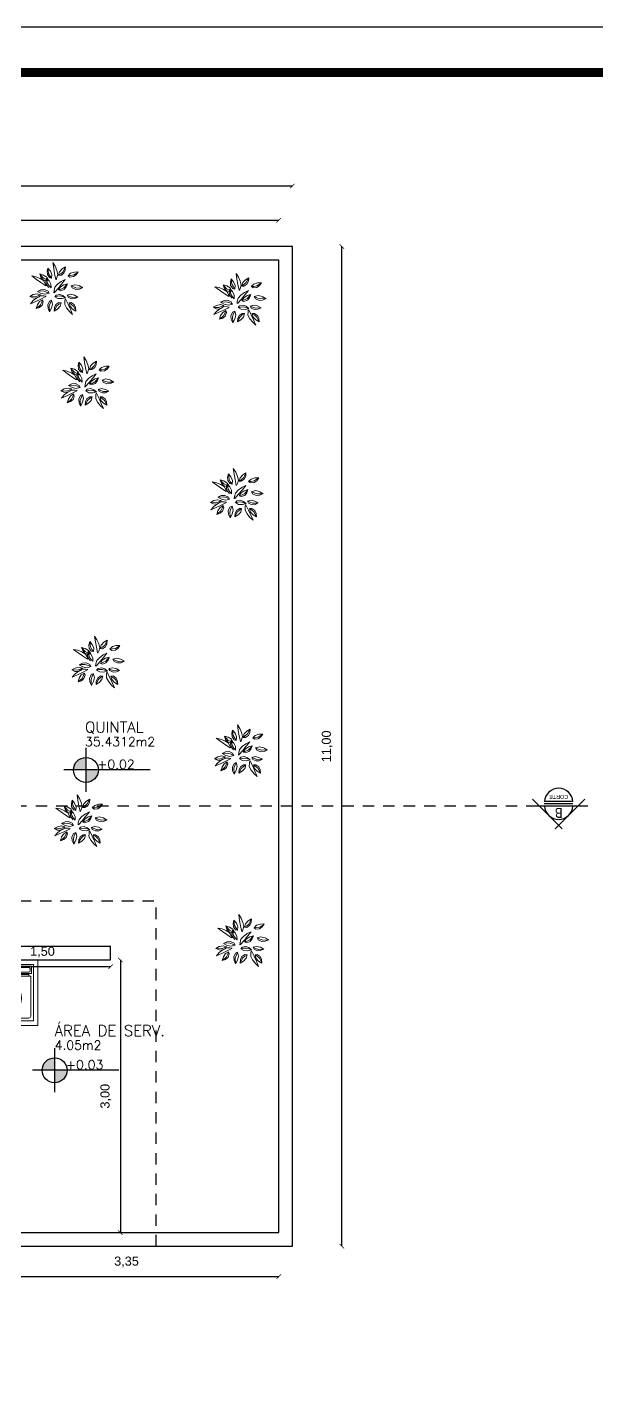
# Model space of a CAD drawing. Header units: millimetres. Extents: x -72 to 470, y 3 to 161.
# Drawn here: x 404.46 to 410.73, y 49.8 to 64.74 of the extents above; entities that cross this region are included whole.
import ezdxf
from ezdxf.enums import TextEntityAlignment as Align

# ---------------------------------------------------------------- set-up
doc = ezdxf.new("R2010")
doc.units = ezdxf.units.MM
doc.linetypes.add('HIDDEN2', pattern=[0.1875, 0.125, -0.0625])
doc.layers.get('0').update_dxf_attribs({"color": 3})
for name, color, linetype in [('COTA', 7, 'Continuous'), ('COTAS', 7, 'Continuous'), ('DIVERSOS', 1, 'Continuous'), ('E-Pen-B', 5, 'Continuous'), ('E-pen-y', 2, 'Continuous'), ('ESQUQDRIA', 2, 'Continuous'), ('LAYER2', 5, 'Continuous'), ('txt_0', 7, 'Continuous'), ('txt_1', 7, 'Continuous')]:
    doc.layers.add(name, color=color, linetype=linetype)
for name, color, linetype, lineweight in [('E-Lay-9', 9, 'Continuous', 9), ('E-Pen-G', 3, 'Continuous', 30), ('E-Txt-W', 7, 'Continuous', 20)]:
    doc.layers.add(name, color=color, linetype=linetype, lineweight=lineweight)
doc.styles.add('F2', font='ARIALN.TTF')
doc.styles.add('PADRAO_TXT', font='romans.shx')
doc.styles.get("Standard").update_dxf_attribs({"font": 'arial.ttf'})
doc.dimstyles.new('ISO-25', dxfattribs={"dimtxt": 0.1, "dimasz": 0.05, "dimexe": 1.25, "dimexo": 0.625, "dimgap": 0.1, "dimtad": 1, "dimzin": 1, "dimtxsty": 'Standard', "dimblk": 'ARCHTICK', "dimcen": 2.5, "dimse1": 1, "dimse2": 1, "dimazin": 3, "dimtfac": 1, "dimtmove": 0, "dimatfit": 3, "dimldrblk": 'ARCHTICK', "dimfxl": 1, "dimarcsym": 0})

# ---------------------------------------------------------------- blocks, each defined once
blk = doc.blocks.new('_ArchTick')
at = {"color": 0, "linetype": 'ByBlock', "const_width": 0.15}
blk.add_lwpolyline([(-0.5, -0.5), (0.5, 0.5)], dxfattribs=at)
blk = doc.blocks.new('*D328')
at = {"layer": 'Defpoints', "color": 0, "transparency": 16777216}
for p in [(403.879, 54.478), (405.379, 54.478), (405.379, 54.404)]:
    blk.add_point(p, dxfattribs=at)
at = {"layer": 'txt_1', "color": 0, "lineweight": -2, "transparency": 16777216}
blk.add_line((403.879, 54.404), (405.379, 54.404), dxfattribs=at)
at = {"layer": 'txt_1', "color": 0, "lineweight": -2, "transparency": 16777216, "xscale": 0.05, "yscale": 0.05, "zscale": 0.05, "rotation": 180}
blk.add_blockref('_ArchTick', (403.879, 54.404), dxfattribs=at)
at = {"layer": 'txt_1', "color": 0, "lineweight": -2, "transparency": 16777216, "xscale": 0.05, "yscale": 0.05, "zscale": 0.05}
blk.add_blockref('_ArchTick', (405.379, 54.404), dxfattribs=at)
at = {"layer": 'txt_1', "color": 0, "transparency": 16777216, "insert": (404.629, 54.564), "char_height": 0.1, "attachment_point": 5}
blk.add_mtext('1,50', dxfattribs=at)
blk = doc.blocks.new('*D329')
at = {"layer": 'Defpoints', "color": 0, "transparency": 16777216}
for p in [(405.229, 54.478), (405.486, 51.478), (405.879, 51.478)]:
    blk.add_point(p, dxfattribs=at)
at = {"layer": 'txt_1', "color": 0, "lineweight": -2, "transparency": 16777216}
blk.add_line((405.486, 54.478), (405.486, 51.478), dxfattribs=at)
at = {"layer": 'txt_1', "color": 0, "lineweight": -2, "transparency": 16777216, "xscale": 0.05, "yscale": 0.05, "zscale": 0.05}
for p, rotation in [((405.486, 54.478), 90), ((405.486, 51.478), 270)]:
    blk.add_blockref('_ArchTick', p, dxfattribs=dict(at, rotation=rotation))
at = {"layer": 'txt_1', "color": 0, "transparency": 16777216, "insert": (405.326, 52.978), "char_height": 0.1, "attachment_point": 5, "rotation": 90}
blk.add_mtext('3,00', dxfattribs=at)
blk = doc.blocks.new('*D321')
at = {"layer": 'Defpoints', "color": 0, "transparency": 16777216}
for p in [(391.879, 62.993), (391.879, 62.328), (407.379, 62.328)]:
    blk.add_point(p, dxfattribs=at)
at = {"layer": 'txt_1', "color": 0, "lineweight": -2, "transparency": 16777216}
blk.add_line((407.379, 62.993), (391.879, 62.993), dxfattribs=at)
at = {"layer": 'txt_1', "color": 0, "lineweight": -2, "transparency": 16777216, "xscale": 0.05, "yscale": 0.05, "zscale": 0.05, "rotation": 180}
blk.add_blockref('_ArchTick', (391.879, 62.993), dxfattribs=at)
at = {"layer": 'txt_1', "color": 0, "lineweight": -2, "transparency": 16777216, "xscale": 0.05, "yscale": 0.05, "zscale": 0.05}
blk.add_blockref('_ArchTick', (407.379, 62.993), dxfattribs=at)
at = {"layer": 'txt_1', "color": 0, "transparency": 16777216, "insert": (399.629, 63.153), "char_height": 0.1, "attachment_point": 5}
blk.add_mtext('15,50', dxfattribs=at)
blk = doc.blocks.new('Maquina de Lavar')
at = {"layer": 'E-Lay-9', "color": 8}
for p, q in [((0.3, 0), (-0.3, 0)), ((-0.3, 0), (-0.3, -0.62)), ((-0.08, -0.01), (-0.28, -0.01)), ((-0.28, -0.01), (-0.28, -0.1)), ((0.28, -0.1), (-0.28, -0.1)), ((0.27, -0.13), (-0.27, -0.13)), ((-0.27, -0.13), (-0.27, -0.57)), ((0.25, -0.11), (-0.25, -0.11)), ((-0.25, -0.11), (-0.25, -0.13)), ((-0.136, -0.085), (-0.136, -0.01)), ((-0.086, -0.025), (-0.136, -0.025)), ((-0.086, -0.04), (-0.136, -0.04)), ((-0.086, -0.055), (-0.136, -0.055)), ((-0.086, -0.07), (-0.136, -0.07)), ((0.085, -0.085), (-0.136, -0.085)), ((-0.086, -0.085), (-0.086, -0.01)), ((-0.08, -0.01), (-0.08, -0.02)), ((0.28, -0.02), (-0.08, -0.02)), ((0.085, -0.035), (-0.065, -0.035)), ((0.085, -0.085), (0.085, -0.035)), ((0.115, -0.07), (0.115, -0.05)), ((0.25, -0.035), (0.13, -0.035)), ((0.25, -0.085), (0.13, -0.085)), ((0.25, -0.13), (0.25, -0.11)), ((0.265, -0.07), (0.265, -0.05)), ((0.27, -0.57), (0.27, -0.13)), ((0.28, -0.1), (0.28, -0.02)), ((0.3, -0.62), (0.3, 0)), ((-0.25, -0.59), (0.25, -0.59)), ((-0.3, -0.62), (0.3, -0.62))]:
    blk.add_line(p, q, dxfattribs=at)
for centre, radius in [((-0.237, -0.048), 0.0227), ((-0.174, -0.048), 0.0227), ((0, -0.37), 0.17)]:
    blk.add_circle(centre, radius, dxfattribs=at)
for centre, radius, start, end in [((-0.065, -0.02), 0.015, 180, 270), ((0.13, -0.05), 0.015, 90, 180), ((0.13, -0.07), 0.015, 180, 270), ((0.25, -0.05), 0.015, 360, 90), ((0.25, -0.07), 0.015, 270, 360), ((-0.25, -0.57), 0.02, 180, 270), ((0.25, -0.57), 0.02, 270, 360)]:
    blk.add_arc(centre, radius, start, end, dxfattribs=at)
blk = doc.blocks.new('A$C32E43155')
at = {"layer": 'E-Lay-9', "color": 8}
blk.add_lwpolyline([(-0.7, 0), (0, 0), (0, -0.72), (-0.7, -0.72)], close=True, dxfattribs=at)
at = {"layer": 'E-Lay-9', "rotation": 180}
blk.add_blockref('Maquina de Lavar', (-0.35, -0.67), dxfattribs=at)
blk = doc.blocks.new('nivel')
at = {"layer": 'DIVERSOS'}
h = blk.add_hatch(color=256, dxfattribs=at)
h.paths.add_polyline_path([(0, 0.137, 0.414214), (-0.137, 0), (0, 0)])
h.paths.add_polyline_path([(0, 0), (0, -0.137, 0.414214), (0.137, 0)])
for p, q in [((0, 0.242), (0, -0.242)), ((0.709, 0), (-0.242, 0))]:
    blk.add_line(p, q, dxfattribs=at)
blk.add_circle((0, 0), 0.137, dxfattribs=at)
blk = doc.blocks.new('arb-pl48')
at = {"color": 8}
for p, q in [((0.059, 0.55), (0.01, 0.624)), ((0.01, 0.624), (0.028, 0.508)), ((-0.334, 0.335), (-0.42, 0.352)), ((-0.42, 0.352), (-0.325, 0.283)), ((-0.247, 0.3), (-0.334, 0.335)), ((-0.325, 0.283), (-0.234, 0.218)), ((-0.231, 0.328), (-0.255, 0.393)), ((-0.255, 0.393), (-0.18, 0.371)), ((-0.182, 0.31), (-0.248, 0.383)), ((-0.178, 0.257), (-0.247, 0.3)), ((-0.188, 0.276), (-0.231, 0.328)), ((-0.125, 0.283), (-0.182, 0.31)), ((-0.18, 0.371), (-0.113, 0.329)), ((-0.131, 0.241), (-0.118, 0.309)), ((-0.075, 0.266), (-0.125, 0.283)), ((-0.118, 0.309), (-0.064, 0.253)), ((-0.097, 0.201), (-0.117, 0.297)), ((-0.113, 0.329), (-0.075, 0.266)), ((-0.106, 0.447), (-0.088, 0.514)), ((-0.1, 0.379), (-0.106, 0.447)), ((-0.057, 0.318), (-0.1, 0.379)), ((-0.088, 0.514), (-0.039, 0.453)), ((-0.076, 0.404), (-0.088, 0.502)), ((-0.045, 0.349), (-0.076, 0.404)), ((-0.015, 0.306), (-0.057, 0.318)), ((-0.014, 0.306), (-0.045, 0.349)), ((-0.039, 0.453), (-0.008, 0.379)), ((-0.008, 0.379), (-0.014, 0.306)), ((0.028, 0.508), (0.047, 0.398)), ((0.047, 0.398), (0.071, 0.282)), ((0.095, 0.465), (0.059, 0.55)), ((0.077, 0.276), (0.095, 0.318)), ((0.114, 0.385), (0.095, 0.465)), ((0.095, 0.318), (0.114, 0.385)), ((0.147, 0.438), (0.127, 0.367)), ((0.127, 0.367), (0.171, 0.397)), ((0.128, 0.367), (0.172, 0.364)), ((0.201, 0.497), (0.147, 0.438)), ((0.171, 0.397), (0.219, 0.438)), ((0.172, 0.364), (0.233, 0.407)), ((0.184, 0.238), (0.262, 0.277)), ((0.262, 0.277), (0.189, 0.186)), ((0.268, 0.537), (0.201, 0.497)), ((0.219, 0.438), (0.264, 0.526)), ((0.233, 0.407), (0.262, 0.468)), ((0.262, 0.468), (0.268, 0.537)), ((0.374, 0.408), (0.321, 0.357)), ((0.321, 0.357), (0.375, 0.36)), ((0.322, 0.356), (0.359, 0.331)), ((0.359, 0.331), (0.433, 0.338)), ((0.45, 0.432), (0.374, 0.408)), ((0.375, 0.36), (0.436, 0.372)), ((0.433, 0.338), (0.489, 0.376)), ((0.436, 0.372), (0.519, 0.426)), ((0.528, 0.434), (0.45, 0.432)), ((0.489, 0.376), (0.528, 0.434)), ((-0.235, 0.072), (-0.304, 0.039)), ((-0.304, 0.039), (-0.229, -0.002)), ((-0.183, 0.047), (-0.291, 0.042)), ((-0.161, 0.078), (-0.235, 0.072)), ((-0.234, 0.218), (-0.135, 0.153)), ((-0.118, 0.251), (-0.188, 0.276)), ((-0.118, 0.024), (-0.183, 0.047)), ((-0.144, 0.197), (-0.178, 0.257)), ((-0.087, 0.043), (-0.161, 0.078)), ((-0.127, 0.153), (-0.144, 0.197)), ((-0.144, -0.021), (-0.065, 0.001)), ((-0.119, 0.174), (-0.131, 0.241)), ((-0.071, 0.117), (-0.119, 0.174)), ((-0.076, 0.265), (-0.118, 0.251)), ((-0.065, 0.001), (-0.118, 0.024)), ((-0.062, 0.149), (-0.097, 0.201)), ((-0.065, -0.001), (-0.087, 0.043)), ((-0.064, 0.253), (-0.028, 0.182)), ((-0.026, 0.109), (-0.062, 0.149)), ((-0.028, 0.182), (-0.026, 0.109)), ((0.03, 0.009), (0.036, 0.055)), ((0.036, 0.055), (0.053, 0.123)), ((0.118, 0.1), (0.039, 0.011)), ((0.053, 0.123), (0.109, 0.182)), ((0.109, 0.182), (0.184, 0.238)), ((0.189, 0.186), (0.118, 0.1)), ((0.167, 0.13), (0.129, 0.067)), ((0.129, 0.067), (0.179, 0.084)), ((0.13, 0.067), (0.172, 0.052)), ((0.234, 0.173), (0.167, 0.13)), ((0.172, 0.052), (0.242, 0.078)), ((0.179, 0.084), (0.236, 0.112)), ((0.309, 0.195), (0.234, 0.173)), ((0.236, 0.112), (0.302, 0.185)), ((0.242, 0.078), (0.286, 0.129)), ((0.286, 0.129), (0.309, 0.195)), ((0.461, 0.174), (0.382, 0.152)), ((0.382, 0.153), (0.404, 0.109)), ((0.382, 0.152), (0.435, 0.128)), ((0.404, 0.109), (0.478, 0.075)), ((0.435, 0.128), (0.5, 0.106)), ((0.546, 0.155), (0.461, 0.174)), ((0.478, 0.075), (0.552, 0.081)), ((0.5, 0.106), (0.608, 0.111)), ((0.621, 0.114), (0.546, 0.155)), ((0.621, 0.111), (0.552, 0.143)), ((0.552, 0.081), (0.621, 0.114)), ((-0.456, -0.066), (-0.387, -0.028)), ((-0.393, -0.096), (-0.456, -0.066)), ((-0.387, -0.149), (-0.445, -0.215)), ((-0.445, -0.215), (-0.338, -0.168)), ((-0.345, -0.073), (-0.444, -0.068)), ((-0.326, -0.101), (-0.393, -0.096)), ((-0.387, -0.028), (-0.31, -0.011)), ((-0.314, -0.092), (-0.387, -0.149)), ((-0.286, -0.052), (-0.345, -0.073)), ((-0.338, -0.168), (-0.237, -0.121)), ((-0.258, -0.07), (-0.326, -0.101)), ((-0.326, -0.311), (-0.304, -0.236)), ((-0.243, -0.238), (-0.316, -0.304)), ((-0.242, -0.053), (-0.314, -0.092)), ((-0.31, -0.011), (-0.238, -0.029)), ((-0.304, -0.236), (-0.261, -0.169)), ((-0.238, -0.029), (-0.286, -0.052)), ((-0.261, -0.169), (-0.198, -0.131)), ((-0.209, -0.244), (-0.26, -0.287)), ((-0.238, -0.03), (-0.258, -0.07)), ((-0.215, -0.181), (-0.243, -0.238)), ((-0.173, -0.054), (-0.242, -0.053)), ((-0.237, -0.121), (-0.131, -0.068)), ((-0.229, -0.002), (-0.144, -0.021)), ((-0.198, -0.131), (-0.215, -0.181)), ((-0.183, -0.174), (-0.209, -0.244)), ((-0.198, -0.132), (-0.183, -0.174)), ((-0.127, -0.06), (-0.173, -0.054)), ((-0.059, -0.163), (-0.093, -0.238)), ((-0.093, -0.238), (-0.087, -0.311)), ((-0.039, -0.194), (-0.062, -0.259)), ((-0.062, -0.259), (-0.057, -0.368)), ((-0.015, -0.142), (-0.059, -0.163)), ((-0.016, -0.142), (-0.039, -0.194)), ((0.006, -0.22), (-0.016, -0.142)), ((-0.013, -0.305), (0.006, -0.22)), ((0.088, -0.264), (0.043, -0.351)), ((0.073, -0.232), (0.045, -0.293)), ((0.052, -0.07), (0.081, -0.036)), ((0.052, -0.071), (0.104, -0.06)), ((0.116, -0.106), (0.052, -0.071)), ((0.134, -0.19), (0.073, -0.232)), ((0.081, -0.036), (0.155, -0.023)), ((0.136, -0.222), (0.088, -0.264)), ((0.104, -0.06), (0.167, -0.056)), ((0.106, -0.322), (0.16, -0.264)), ((0.195, -0.11), (0.116, -0.106)), ((0.179, -0.193), (0.134, -0.19)), ((0.18, -0.193), (0.136, -0.222)), ((0.155, -0.023), (0.218, -0.046)), ((0.16, -0.264), (0.18, -0.193)), ((0.167, -0.056), (0.26, -0.086)), ((0.271, -0.091), (0.195, -0.11)), ((0.218, -0.046), (0.271, -0.091)), ((0.254, -0.157), (0.253, -0.227)), ((0.253, -0.227), (0.292, -0.299)), ((0.26, -0.111), (0.254, -0.157)), ((0.321, -0.221), (0.268, -0.116)), ((0.373, -0.022), (0.301, -0.04)), ((0.301, -0.04), (0.349, -0.063)), ((0.302, -0.041), (0.321, -0.081)), ((0.321, -0.081), (0.389, -0.112)), ((0.368, -0.323), (0.321, -0.221)), ((0.361, -0.264), (0.341, -0.193)), ((0.341, -0.193), (0.385, -0.222)), ((0.342, -0.193), (0.386, -0.19)), ((0.349, -0.063), (0.409, -0.084)), ((0.415, -0.322), (0.361, -0.264)), ((0.45, -0.039), (0.373, -0.022)), ((0.385, -0.222), (0.433, -0.264)), ((0.386, -0.19), (0.447, -0.232)), ((0.389, -0.112), (0.456, -0.107)), ((0.409, -0.084), (0.507, -0.079)), ((0.433, -0.264), (0.477, -0.351)), ((0.447, -0.232), (0.476, -0.293)), ((0.519, -0.077), (0.45, -0.039)), ((0.456, -0.107), (0.519, -0.077)), ((-0.26, -0.287), (-0.326, -0.311)), ((-0.087, -0.311), (-0.054, -0.381)), ((-0.054, -0.381), (-0.013, -0.305)), ((0.045, -0.293), (0.039, -0.363)), ((0.039, -0.363), (0.106, -0.322)), ((0.292, -0.299), (0.349, -0.372)), ((0.349, -0.372), (0.415, -0.43)), ((0.415, -0.43), (0.368, -0.323)), ((0.482, -0.363), (0.415, -0.322)), ((0.476, -0.293), (0.482, -0.363))]:
    blk.add_line(p, q, dxfattribs=at)
blk = doc.blocks.new('A$C55E71383')
at = {"layer": 'E-Lay-9', "color": 0, "xscale": 0.5399999999999991, "yscale": 0.5399999999999991, "zscale": 0.5399999999999991, "rotation": 179.9999999999999}
blk.add_blockref('arb-pl48', (0, 0), dxfattribs=at)
blk = doc.blocks.new('*D367')
at = {"layer": 'COTAS', "color": 0, "lineweight": -2, "transparency": 16777216}
blk.add_line((407.923, 51.328), (407.923, 62.328), dxfattribs=at)
at = {"layer": 'Defpoints', "color": 0, "transparency": 16777216}
for p in [(407.379, 62.328), (407.923, 62.328), (407.379, 51.328)]:
    blk.add_point(p, dxfattribs=at)
at = {"layer": 'COTAS', "color": 0, "lineweight": -2, "transparency": 16777216, "xscale": 0.05, "yscale": 0.05, "zscale": 0.05}
for p, rotation in [((407.923, 62.328), 90), ((407.923, 51.328), 270)]:
    blk.add_blockref('_ArchTick', p, dxfattribs=dict(at, rotation=rotation))
at = {"layer": 'COTAS', "color": 0, "transparency": 16777216, "insert": (407.762, 56.828), "char_height": 0.1, "attachment_point": 5, "rotation": 90}
blk.add_mtext('11,00', dxfattribs=at)
blk = doc.blocks.new('*D375')
at = {"layer": 'COTAS', "color": 0, "lineweight": -2, "transparency": 16777216}
blk.add_line((407.229, 62.616), (400.679, 62.616), dxfattribs=at)
at = {"layer": 'Defpoints', "color": 0, "transparency": 16777216}
for p in [(400.679, 62.616), (400.679, 62.178), (407.229, 62.178)]:
    blk.add_point(p, dxfattribs=at)
at = {"layer": 'COTAS', "color": 0, "lineweight": -2, "transparency": 16777216, "xscale": 0.05, "yscale": 0.05, "zscale": 0.05, "rotation": 180}
blk.add_blockref('_ArchTick', (400.679, 62.616), dxfattribs=at)
at = {"layer": 'COTAS', "color": 0, "lineweight": -2, "transparency": 16777216, "xscale": 0.05, "yscale": 0.05, "zscale": 0.05}
blk.add_blockref('_ArchTick', (407.229, 62.616), dxfattribs=at)
at = {"layer": 'COTAS', "color": 0, "transparency": 16777216, "insert": (403.954, 62.776), "char_height": 0.1, "attachment_point": 5}
blk.add_mtext('6,55', dxfattribs=at)
blk = doc.blocks.new('Ind-cor_Hor')
at = {"layer": 'E-Pen-B', "color": 2}
blk.add_line((-0.35, 0), (0.35, 0), dxfattribs=at)
at = {"layer": 'E-Pen-G', "color": 7}
blk.add_line((-0.35, -0.058), (0.35, -0.058), dxfattribs=at)
blk.add_arc((0, -0.029), 0.351, 184.7802, 355.2198, dxfattribs=at)
at = {"layer": 'E-pen-y', "color": 2}
for p, q in [((-0.639, -0.114), (0.082, 0.607)), ((0.639, -0.114), (-0.082, 0.607)), ((-0.714, 0.058), (0.74, 0.058))]:
    blk.add_line(p, q, dxfattribs=at)
blk.add_arc((0, 0.029), 0.351, 4.7802, 175.2198, dxfattribs=at)
at = {"layer": 'E-Txt-W', "color": 2, "style": 'F2'}
blk.add_attdef('CORTE', text='', height=0.23, dxfattribs=at).set_placement((-0.001, 0.1), align=Align.CENTER)
at = {"layer": 'E-Txt-W', "color": 7, "style": 'F2'}
blk.add_attdef('PRANCHA', text='', height=0.075, dxfattribs=at).set_placement((-0.001, -0.179), align=Align.CENTER)
blk = doc.blocks.new('A$C6CF042C6')
ref = blk.add_blockref('Ind-cor_Hor', (0, -0.473), dxfattribs=dict(xscale=0.9008534374780003, yscale=0.9008534374780003, zscale=0.9008534374780003))
ref.add_attrib('CORTE', 'B', dxfattribs={"layer": 'E-Txt-W', "height": 0.219, "style": 'F2'}).set_placement((-0.001, -0.383), align=Align.CENTER)
ref.add_attrib('PRANCHA', 'CORTE', dxfattribs={"layer": 'E-Txt-W', "height": 0.0875, "style": 'F2'}).set_placement((-0.001, -0.669), align=Align.CENTER)
blk = doc.blocks.new('*D395')
at = {"layer": 'COTA', "color": 0, "lineweight": -2, "transparency": 16777216}
blk.add_line((403.879, 50.994), (407.229, 50.994), dxfattribs=at)
at = {"layer": 'Defpoints', "color": 0, "transparency": 16777216}
for p in [(403.879, 51.478), (407.229, 51.478), (407.229, 50.994)]:
    blk.add_point(p, dxfattribs=at)
at = {"layer": 'COTA', "color": 0, "lineweight": -2, "transparency": 16777216, "xscale": 0.05, "yscale": 0.05, "zscale": 0.05, "rotation": 180}
blk.add_blockref('_ArchTick', (403.879, 50.994), dxfattribs=at)
at = {"layer": 'COTA', "color": 0, "lineweight": -2, "transparency": 16777216, "xscale": 0.05, "yscale": 0.05, "zscale": 0.05}
blk.add_blockref('_ArchTick', (407.229, 50.994), dxfattribs=at)
at = {"layer": 'COTA', "color": 0, "transparency": 16777216, "insert": (405.554, 51.154), "char_height": 0.1, "attachment_point": 5}
blk.add_mtext('3,35', dxfattribs=at)

msp = doc.modelspace()

# ---------------------------------------------------------------- linework, layer by layer
at = {"linetype": 'HIDDEN2'}
for p in [(404.379, 55.128), (405.879, 51.328)]:
    msp.add_line(p, (405.879, 55.128), dxfattribs=at)
at = {"layer": 'COTA'}
msp.add_lwpolyline([(386.154, 35.042), (426.954, 35.042), (426.954, 64.742), (386.154, 64.742)], close=True, dxfattribs=at)
at = {"layer": 'COTA', "const_width": 0.1}
msp.add_lwpolyline([(386.654, 35.542), (426.454, 35.542), (426.454, 64.242), (386.654, 64.242)], close=True, dxfattribs=at)
at = {"layer": 'ESQUQDRIA', "color": 3, "linetype": 'HIDDEN2'}
msp.add_line((410.304, 56.169), (387.578, 56.169), dxfattribs=at)
at = {"layer": 'LAYER2'}
for p, q in [((407.379, 62.328), (391.879, 62.328)), ((407.379, 51.328), (407.379, 62.328)), ((407.229, 62.178), (400.679, 62.178)), ((407.229, 51.478), (407.229, 62.178)), ((403.879, 54.628), (405.379, 54.628)), ((405.379, 54.478), (405.379, 54.628)), ((403.879, 54.478), (405.379, 54.478)), ((403.879, 51.478), (405.879, 51.478)), ((405.379, 51.478), (407.229, 51.478)), ((391.879, 51.328), (407.379, 51.328))]:
    msp.add_line(p, q, dxfattribs=at)

# ---------------------------------------------------------------- block references
at = {"rotation": 180}
for p in [(404.737, 61.814), (406.754, 61.695), (405.078, 60.777), (406.724, 59.548), (405.197, 57.705), (406.769, 56.728), (405.004, 55.958), (406.784, 54.639)]:
    msp.add_blockref('A$C55E71383', p, dxfattribs=at)
for p in [(405.107, 56.569), (404.762, 53.264)]:
    msp.add_blockref('nivel', p)
at = {"layer": 'COTAS', "color": 3, "xscale": 0.5, "yscale": 0.5, "zscale": 0.5, "rotation": 180}
msp.add_blockref('A$C6CF042C6', (410.31, 55.959), dxfattribs=at)
at = {"layer": 'txt_0', "rotation": 180}
msp.add_blockref('A$C32E43155', (403.879, 53.758), dxfattribs=at)

# ---------------------------------------------------------------- texts
at = {"layer": 'LAYER2', "style": 'PADRAO_TXT'}
for s, height, p in [('QUINTAL', 0.12, (405.098, 56.979)), ('35.4312m2', 0.1, (405.098, 56.829)), ('+0.02', 0.1, (405.232, 56.58)), ('ÁREA DE SERV.', 0.12, (404.763, 53.64)), ('4.05m2', 0.1, (404.763, 53.49)), ('+0.03', 0.1, (404.887, 53.274))]:
    msp.add_text(s, height=height, dxfattribs=at).set_placement(p)

# ---------------------------------------------------------------- dimensions: what is measured, and where the dimension line sits
at = {"layer": 'COTA'}
dim = msp.add_linear_dim(base=(407.229, 50.994), p1=(403.879, 51.478), p2=(407.229, 51.478), dimstyle='ISO-25', dxfattribs=at)
dim.commit()
dim.dimension.update_dxf_attribs({"geometry": '*D395', "text_midpoint": (405.554, 51.154)})
at = {"layer": 'COTAS'}
for base, p1, p2, angle, picture, middle in [((400.679, 62.616), (407.229, 62.178), (400.679, 62.178), 180, '*D375', (403.954, 62.776)), ((407.923, 62.328), (407.379, 51.328), (407.379, 62.328), 270, '*D367', (407.762, 56.828))]:
    dim = msp.add_linear_dim(base=base, p1=p1, p2=p2, angle=angle, dimstyle='ISO-25', dxfattribs=at)
    dim.commit()
    dim.dimension.update_dxf_attribs({"geometry": picture, "text_midpoint": middle})
at = {"layer": 'txt_1'}
for base, p1, p2, angle, picture, middle in [((391.879, 62.993), (407.379, 62.328), (391.879, 62.328), 180, '*D321', (399.629, 63.153)), ((405.379, 54.404), (403.879, 54.478), (405.379, 54.478), 180, '*D328', (404.629, 54.564)), ((405.486, 51.478), (405.229, 54.478), (405.879, 51.478), 270, '*D329', (405.326, 52.978))]:
    dim = msp.add_linear_dim(base=base, p1=p1, p2=p2, angle=angle, dimstyle='ISO-25', dxfattribs=at)
    dim.commit()
    dim.dimension.update_dxf_attribs({"geometry": picture, "text_midpoint": middle})

doc.saveas('drawing.dxf')
